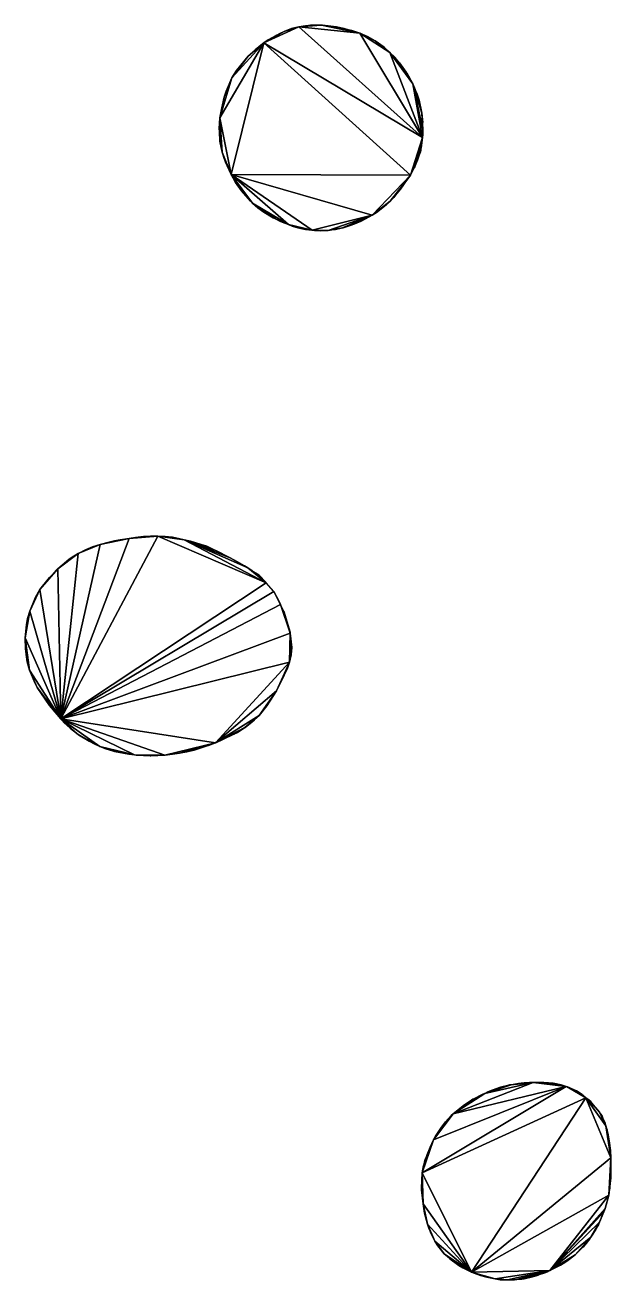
# Model space of a CAD drawing. Extents: x -80 to 87, y -73 to 75.
# Drawn here: x -79.8 to -16.6, y -73.4 to 62.1 of the extents above; entities that cross this region are included whole.
import ezdxf

# ---------------------------------------------------------------- set-up
doc = ezdxf.new("R2010")
doc.units = 0

msp = doc.modelspace()

# ---------------------------------------------------------------- linework, layer by layer
for points in [[(-50.23, 61.93, 132), (-51.83, 61.43, 132), (-54, 60.21, 132)], [(-36.88, 49.99, 132), (-50.23, 61.93, 132), (-54, 60.21, 132)], [(-51.83, 61.43, 132), (-52.61, 61.05, 132), (-54, 60.21, 132)], [(-52.61, 61.05, 132), (-53.54, 60.52, 132), (-54, 60.21, 132)], [(-51.83, 61.43, 132), (-52.35, 61.19, 132), (-52.61, 61.05, 132)], [(-50.23, 61.93, 132), (-51.03, 61.75, 132), (-51.83, 61.43, 132)], [(-51.03, 61.75, 132), (-51.47, 61.58, 132), (-51.83, 61.43, 132)], [(-50.23, 61.93, 132), (-50.85, 61.81, 132), (-51.03, 61.75, 132)], [(-47.8, 62.12, 132), (-49.43, 62.06, 132), (-50.23, 61.93, 132)], [(-43.66, 61.25, 132), (-47.8, 62.12, 132), (-50.23, 61.93, 132)], [(-49.43, 62.06, 132), (-49.52, 62.06, 132), (-50.23, 61.93, 132)], [(-36.88, 49.99, 132), (-43.66, 61.25, 132), (-50.23, 61.93, 132)], [(-47.8, 62.12, 132), (-48.97, 62.11, 132), (-49.43, 62.06, 132)], [(-47.8, 62.12, 132), (-48.62, 62.13, 132), (-48.97, 62.11, 132)], [(-46.77, 62.02, 132), (-47.69, 62.11, 132), (-47.8, 62.12, 132)], [(-45.53, 61.8, 132), (-46.77, 62.02, 132), (-47.8, 62.12, 132)], [(-43.66, 61.25, 132), (-45.53, 61.8, 132), (-47.8, 62.12, 132)], [(-45.53, 61.8, 132), (-46.16, 61.94, 132), (-46.77, 62.02, 132)], [(-44.89, 61.62, 132), (-45.33, 61.76, 132), (-45.53, 61.8, 132)], [(-43.66, 61.25, 132), (-44.89, 61.62, 132), (-45.53, 61.8, 132)], [(-43.66, 61.25, 132), (-44.5, 61.53, 132), (-44.89, 61.62, 132)], [(-42.83, 60.9, 132), (-43.42, 61.16, 132), (-43.66, 61.25, 132)], [(-42.01, 60.43, 132), (-42.83, 60.9, 132), (-43.66, 61.25, 132)], [(-40.41, 59.18, 132), (-42.01, 60.43, 132), (-43.66, 61.25, 132)], [(-36.88, 49.99, 132), (-40.41, 59.18, 132), (-43.66, 61.25, 132)], [(-54, 60.21, 132), (-57.47, 56.42, 132), (-58.75, 52.12, 132)], [(-54, 60.21, 132), (-58.75, 52.12, 132), (-57.54, 45.98, 132)], [(-38.19, 45.94, 132), (-54, 60.21, 132), (-57.54, 45.98, 132)], [(-54, 60.21, 132), (-55.71, 58.76, 132), (-57.47, 56.42, 132)], [(-54, 60.21, 132), (-54.95, 59.46, 132), (-55.71, 58.76, 132)], [(-54, 60.21, 132), (-54.17, 60.09, 132), (-54.95, 59.46, 132)], [(-38.19, 45.94, 132), (-36.88, 49.99, 132), (-54, 60.21, 132)], [(-42.01, 60.43, 132), (-42.82, 60.89, 132), (-42.83, 60.9, 132)], [(-41.02, 59.74, 132), (-41.63, 60.18, 132), (-42.01, 60.43, 132)], [(-40.41, 59.18, 132), (-41.02, 59.74, 132), (-42.01, 60.43, 132)], [(-40.41, 59.18, 132), (-40.99, 59.71, 132), (-41.02, 59.74, 132)], [(-55.71, 58.76, 132), (-56.96, 57.23, 132), (-57.47, 56.42, 132)], [(-55.71, 58.76, 132), (-56.38, 57.98, 132), (-56.96, 57.23, 132)], [(-54.95, 59.46, 132), (-54.99, 59.43, 132), (-55.71, 58.76, 132)], [(-39.38, 58.06, 132), (-39.85, 58.62, 132), (-40.41, 59.18, 132)], [(-37.94, 55.8, 132), (-39.38, 58.06, 132), (-40.41, 59.18, 132)], [(-36.88, 49.99, 132), (-37.94, 55.8, 132), (-40.41, 59.18, 132)], [(-56.96, 57.23, 132), (-57.29, 56.73, 132), (-57.47, 56.42, 132)], [(-38.65, 57.06, 132), (-38.7, 57.14, 132), (-39.38, 58.06, 132)], [(-37.94, 55.8, 132), (-38.65, 57.06, 132), (-39.38, 58.06, 132)], [(-37.94, 55.8, 132), (-38.59, 56.96, 132), (-38.65, 57.06, 132)], [(-37.94, 55.8, 132), (-38.26, 56.42, 132), (-38.59, 56.96, 132)], [(-57.47, 56.42, 132), (-58.3, 54.36, 132), (-58.75, 52.12, 132)], [(-57.47, 56.42, 132), (-58.1, 54.98, 132), (-58.3, 54.36, 132)], [(-57.47, 56.42, 132), (-57.77, 55.77, 132), (-58.1, 54.98, 132)], [(-37.68, 55.19, 132), (-37.86, 55.62, 132), (-37.94, 55.8, 132)], [(-37.24, 54.01, 132), (-37.68, 55.19, 132), (-37.94, 55.8, 132)], [(-36.97, 52.62, 132), (-37.24, 54.01, 132), (-37.94, 55.8, 132)], [(-36.84, 50.84, 132), (-36.97, 52.62, 132), (-37.94, 55.8, 132)], [(-36.88, 49.99, 132), (-36.84, 50.84, 132), (-37.94, 55.8, 132)], [(-58.3, 54.36, 132), (-58.56, 53.21, 132), (-58.75, 52.12, 132)], [(-58.3, 54.36, 132), (-58.47, 53.64, 132), (-58.56, 53.21, 132)], [(-58.1, 54.98, 132), (-58.15, 54.81, 132), (-58.3, 54.36, 132)], [(-37.24, 54.01, 132), (-37.49, 54.78, 132), (-37.68, 55.19, 132)], [(-37.24, 54.01, 132), (-37.24, 54.01, 132), (-37.49, 54.78, 132)], [(-58.56, 53.21, 132), (-58.71, 52.4, 132), (-58.75, 52.12, 132)], [(-36.98, 52.76, 132), (-37.06, 53.21, 132), (-37.24, 54.01, 132)], [(-36.97, 52.62, 132), (-36.98, 52.76, 132), (-37.24, 54.01, 132)], [(-58.75, 52.12, 132), (-58.81, 51.6, 132), (-58.84, 50.91, 132)], [(-58.75, 52.12, 132), (-58.84, 50.91, 132), (-58.82, 50.63, 132)], [(-58.75, 52.12, 132), (-58.82, 50.63, 132), (-58.52, 48.4, 132)], [(-58.75, 52.12, 132), (-58.52, 48.4, 132), (-57.54, 45.98, 132)], [(-36.87, 51.6, 132), (-36.91, 52.24, 132), (-36.97, 52.62, 132)], [(-36.84, 50.84, 132), (-36.87, 51.6, 132), (-36.97, 52.62, 132)], [(-58.84, 50.91, 132), (-58.84, 50.79, 132), (-58.82, 50.63, 132)], [(-58.82, 50.63, 132), (-58.79, 49.99, 132), (-58.75, 49.59, 132)], [(-58.82, 50.63, 132), (-58.75, 49.59, 132), (-58.52, 48.4, 132)], [(-36.88, 49.99, 132), (-36.87, 50.17, 132), (-36.84, 50.84, 132)], [(-36.87, 50.17, 132), (-36.84, 50.79, 132), (-36.84, 50.84, 132)], [(-58.75, 49.59, 132), (-58.69, 49.18, 132), (-58.52, 48.4, 132)], [(-38.19, 45.94, 132), (-37.77, 46.7, 132), (-36.88, 49.99, 132)], [(-37.77, 46.7, 132), (-37.71, 46.84, 132), (-36.88, 49.99, 132)], [(-37.71, 46.84, 132), (-37.13, 48.38, 132), (-36.88, 49.99, 132)], [(-37.13, 48.38, 132), (-37.11, 48.42, 132), (-36.88, 49.99, 132)], [(-37.11, 48.42, 132), (-37.02, 48.87, 132), (-36.88, 49.99, 132)], [(-37.02, 48.87, 132), (-36.91, 49.51, 132), (-36.88, 49.99, 132)], [(-58.52, 48.4, 132), (-58.52, 48.38, 132), (-58.26, 47.6, 132)], [(-58.52, 48.4, 132), (-58.26, 47.6, 132), (-58.14, 47.32, 132)], [(-58.52, 48.4, 132), (-58.14, 47.32, 132), (-57.54, 45.98, 132)], [(-37.71, 46.84, 132), (-37.38, 47.57, 132), (-37.13, 48.38, 132)], [(-58.14, 47.32, 132), (-57.93, 46.77, 132), (-57.54, 45.98, 132)], [(-38.19, 45.94, 132), (-38.18, 45.96, 132), (-37.77, 46.7, 132)], [(-38.19, 45.94, 132), (-38.19, 45.94, 132), (-37.77, 46.7, 132)], [(-37.77, 46.7, 132), (-37.74, 46.77, 132), (-37.71, 46.84, 132)], [(-57.54, 45.98, 132), (-57.45, 45.81, 132), (-57.07, 45.15, 132)], [(-57.54, 45.98, 132), (-57.07, 45.15, 132), (-56.42, 44.25, 132)], [(-57.54, 45.98, 132), (-56.42, 44.25, 132), (-55.23, 42.9, 132)], [(-57.54, 45.98, 132), (-55.23, 42.9, 132), (-51.36, 40.58, 132)], [(-42.31, 41.62, 132), (-38.19, 45.94, 132), (-57.54, 45.98, 132)], [(-57.54, 45.98, 132), (-51.36, 40.58, 132), (-48.79, 39.98, 132)], [(-57.54, 45.98, 132), (-48.79, 39.98, 132), (-42.31, 41.62, 132)], [(-57.07, 45.15, 132), (-56.86, 44.82, 132), (-56.42, 44.25, 132)], [(-42.31, 41.62, 132), (-40.39, 43.11, 132), (-38.19, 45.94, 132)], [(-40.39, 43.11, 132), (-40, 43.51, 132), (-38.19, 45.94, 132)], [(-40, 43.51, 132), (-39.99, 43.51, 132), (-38.19, 45.94, 132)], [(-39.99, 43.51, 132), (-39.24, 44.4, 132), (-38.19, 45.94, 132)], [(-56.42, 44.25, 132), (-55.7, 43.36, 132), (-55.45, 43.12, 132)], [(-56.42, 44.25, 132), (-55.45, 43.12, 132), (-55.23, 42.9, 132)], [(-40.39, 43.11, 132), (-40, 43.51, 132), (-40, 43.51, 132)], [(-55.45, 43.12, 132), (-55.3, 42.97, 132), (-55.23, 42.9, 132)], [(-55.23, 42.9, 132), (-54.65, 42.4, 132), (-54.01, 41.94, 132)], [(-55.23, 42.9, 132), (-54.01, 41.94, 132), (-52.77, 41.2, 132)], [(-55.23, 42.9, 132), (-52.77, 41.2, 132), (-51.36, 40.58, 132)], [(-42.31, 41.62, 132), (-41.53, 42.15, 132), (-40.39, 43.11, 132)], [(-42.31, 41.62, 132), (-41.87, 41.91, 132), (-41.53, 42.15, 132)], [(-41.53, 42.15, 132), (-40.79, 42.75, 132), (-40.39, 43.11, 132)], [(-54.01, 41.94, 132), (-53, 41.33, 132), (-52.77, 41.2, 132)], [(-52.77, 41.2, 132), (-52.28, 40.95, 132), (-52.03, 40.84, 132)], [(-52.77, 41.2, 132), (-52.03, 40.84, 132), (-51.36, 40.58, 132)], [(-48.79, 39.98, 132), (-47.08, 39.96, 132), (-42.31, 41.62, 132)], [(-47.08, 39.96, 132), (-45.53, 40.24, 132), (-42.31, 41.62, 132)], [(-45.53, 40.24, 132), (-44.68, 40.5, 132), (-42.31, 41.62, 132)], [(-44.68, 40.5, 132), (-43.51, 40.97, 132), (-42.31, 41.62, 132)], [(-44.68, 40.5, 132), (-44.19, 40.67, 132), (-43.51, 40.97, 132)], [(-43.51, 40.97, 132), (-42.64, 41.42, 132), (-42.31, 41.62, 132)], [(-51.36, 40.58, 132), (-51.19, 40.51, 132), (-50.95, 40.43, 132)], [(-51.36, 40.58, 132), (-50.95, 40.43, 132), (-50.36, 40.24, 132)], [(-51.36, 40.58, 132), (-50.36, 40.24, 132), (-48.79, 39.98, 132)], [(-50.36, 40.24, 132), (-49.53, 40.07, 132), (-48.79, 39.98, 132)], [(-48.79, 39.98, 132), (-48.71, 39.97, 132), (-48.55, 39.96, 132)], [(-48.79, 39.98, 132), (-48.55, 39.96, 132), (-47.08, 39.96, 132)], [(-48.55, 39.96, 132), (-47.9, 39.93, 132), (-47.08, 39.96, 132)], [(-47.08, 39.96, 132), (-46.45, 40.05, 132), (-45.53, 40.24, 132)], [(-46.45, 40.05, 132), (-46.28, 40.06, 132), (-45.53, 40.24, 132)], [(-45.53, 40.24, 132), (-45.47, 40.24, 132), (-44.68, 40.5, 132)], [(-45.47, 40.24, 132), (-45.44, 40.25, 132), (-44.68, 40.5, 132)], [(-65.46, 6.96, 132), (-68.54, 6.71, 132), (-75.93, -12.78, 132)], [(-65.46, 6.96, 132), (-75.93, -12.78, 132), (-53.76, 1.91, 132)], [(-65.46, 6.96, 132), (-66.25, 6.95, 132), (-68.54, 6.71, 132)], [(-66.25, 6.95, 132), (-67.02, 6.9, 132), (-68.54, 6.71, 132)], [(-67.02, 6.9, 132), (-67.87, 6.8, 132), (-68.54, 6.71, 132)], [(-65.46, 6.96, 132), (-66.23, 6.95, 132), (-66.25, 6.95, 132)], [(-64.69, 6.92, 132), (-65.45, 6.96, 132), (-65.46, 6.96, 132)], [(-63.91, 6.85, 132), (-64.69, 6.92, 132), (-65.46, 6.96, 132)], [(-62.63, 6.55, 132), (-63.91, 6.85, 132), (-65.46, 6.96, 132)], [(-62.63, 6.55, 132), (-65.46, 6.96, 132), (-53.76, 1.91, 132)], [(-63.91, 6.85, 132), (-64.67, 6.92, 132), (-64.69, 6.92, 132)], [(-63.08, 6.67, 132), (-63.89, 6.85, 132), (-63.91, 6.85, 132)], [(-62.63, 6.55, 132), (-63.08, 6.67, 132), (-63.91, 6.85, 132)], [(-68.54, 6.71, 132), (-71.7, 6.04, 132), (-75.93, -12.78, 132)], [(-71.7, 6.04, 132), (-74.06, 5.08, 132), (-75.93, -12.78, 132)], [(-71.7, 6.04, 132), (-72.51, 5.78, 132), (-74.06, 5.08, 132)], [(-72.51, 5.78, 132), (-74.04, 5.08, 132), (-74.06, 5.08, 132)], [(-72.51, 5.78, 132), (-73.26, 5.47, 132), (-74.04, 5.08, 132)], [(-71.7, 6.04, 132), (-72.37, 5.83, 132), (-72.51, 5.78, 132)], [(-72.37, 5.83, 132), (-72.45, 5.81, 132), (-72.51, 5.78, 132)], [(-68.54, 6.71, 132), (-70.12, 6.43, 132), (-71.7, 6.04, 132)], [(-70.12, 6.43, 132), (-70.86, 6.26, 132), (-71.7, 6.04, 132)], [(-70.86, 6.26, 132), (-71.69, 6.04, 132), (-71.7, 6.04, 132)], [(-68.54, 6.71, 132), (-69.54, 6.54, 132), (-70.12, 6.43, 132)], [(-60.77, 6.06, 132), (-61.93, 6.39, 132), (-62.63, 6.55, 132)], [(-60.18, 5.85, 132), (-60.77, 6.06, 132), (-62.63, 6.55, 132)], [(-59.23, 5.4, 132), (-60.18, 5.85, 132), (-62.63, 6.55, 132)], [(-57.66, 4.61, 132), (-59.23, 5.4, 132), (-62.63, 6.55, 132)], [(-62.63, 6.55, 132), (-53.76, 1.91, 132), (-55.74, 3.51, 132)], [(-55.74, 3.51, 132), (-57.66, 4.61, 132), (-62.63, 6.55, 132)], [(-74.06, 5.08, 132), (-75.08, 4.41, 132), (-76.26, 3.42, 132)], [(-74.06, 5.08, 132), (-76.26, 3.42, 132), (-75.93, -12.78, 132)], [(-75.08, 4.41, 132), (-75.58, 4.01, 132), (-76.26, 3.42, 132)], [(-74.06, 5.08, 132), (-74.82, 4.61, 132), (-75.08, 4.41, 132)], [(-74.04, 5.08, 132), (-74.05, 5.08, 132), (-74.06, 5.08, 132)], [(-57.66, 4.61, 132), (-59.2, 5.39, 132), (-59.23, 5.4, 132)], [(-56.1, 3.74, 132), (-56.87, 4.19, 132), (-57.66, 4.61, 132)], [(-55.74, 3.51, 132), (-56.1, 3.74, 132), (-57.66, 4.61, 132)], [(-76.26, 3.42, 132), (-76.41, 3.27, 132), (-78.19, 1.17, 132)], [(-76.26, 3.42, 132), (-78.19, 1.17, 132), (-75.93, -12.78, 132)], [(-76.41, 3.27, 132), (-77.15, 2.49, 132), (-78.19, 1.17, 132)], [(-76.26, 3.42, 132), (-76.33, 3.35, 132), (-76.41, 3.27, 132)], [(-55.74, 3.51, 132), (-56.09, 3.73, 132), (-56.1, 3.74, 132)], [(-55.31, 3.23, 132), (-55.73, 3.51, 132), (-55.74, 3.51, 132)], [(-53.76, 1.91, 132), (-55.31, 3.23, 132), (-55.74, 3.51, 132)], [(-53.76, 1.91, 132), (-55.3, 3.22, 132), (-55.31, 3.23, 132)], [(-53.76, 1.91, 132), (-54.53, 2.72, 132), (-55.3, 3.22, 132)], [(-53.76, 1.91, 132), (-53.77, 1.93, 132), (-54.53, 2.72, 132)], [(-77.15, 2.49, 132), (-77.93, 1.55, 132), (-78.19, 1.17, 132)], [(-75.93, -12.78, 132), (-52.95, 0.97, 132), (-53.76, 1.91, 132)], [(-52.95, 0.97, 132), (-52.97, 1, 132), (-53.76, 1.91, 132)], [(-78.19, 1.17, 132), (-78.66, 0.36, 132), (-79.28, -1.17, 132)], [(-78.19, 1.17, 132), (-79.28, -1.17, 132), (-75.93, -12.78, 132)], [(-78.66, 0.36, 132), (-78.68, 0.32, 132), (-79.28, -1.17, 132)], [(-78.19, 1.17, 132), (-78.19, 1.16, 132), (-78.66, 0.36, 132)], [(-75.93, -12.78, 132), (-52.21, -0.44, 132), (-52.95, 0.97, 132)], [(-52.95, 0.97, 132), (-52.95, 0.98, 132), (-52.97, 1, 132)], [(-52.21, -0.44, 132), (-52.62, 0.39, 132), (-52.95, 0.97, 132)], [(-52.21, -0.44, 132), (-52.22, -0.42, 132), (-52.62, 0.39, 132)], [(-79.28, -1.17, 132), (-79.52, -1.93, 132), (-79.78, -4.03, 132)], [(-79.28, -1.17, 132), (-79.78, -4.03, 132), (-75.93, -12.78, 132)], [(-79.28, -1.17, 132), (-79.52, -1.93, 132), (-79.52, -1.93, 132)], [(-75.93, -12.78, 132), (-51.17, -3.52, 132), (-52.21, -0.44, 132)], [(-51.17, -3.52, 132), (-51.87, -1.17, 132), (-52.21, -0.44, 132)], [(-51.19, -3.43, 132), (-51.6, -1.95, 132), (-51.87, -1.17, 132)], [(-51.17, -3.52, 132), (-51.19, -3.43, 132), (-51.87, -1.17, 132)], [(-79.52, -1.93, 132), (-79.65, -2.64, 132), (-79.78, -4.03, 132)], [(-79.65, -2.64, 132), (-79.72, -3.4, 132), (-79.78, -4.03, 132)], [(-79.65, -2.64, 132), (-79.67, -2.73, 132), (-79.72, -3.4, 132)], [(-79.52, -1.93, 132), (-79.52, -1.94, 132), (-79.65, -2.64, 132)], [(-79.78, -4.03, 132), (-79.79, -4.3, 132), (-79.76, -4.94, 132)], [(-79.72, -3.4, 132), (-79.74, -3.52, 132), (-79.78, -4.03, 132)], [(-79.78, -4.03, 132), (-79.76, -4.94, 132), (-79.74, -5.21, 132)], [(-79.78, -4.03, 132), (-79.74, -5.21, 132), (-79.3, -7.54, 132)], [(-79.78, -4.03, 132), (-79.3, -7.54, 132), (-75.93, -12.78, 132)], [(-75.93, -12.78, 132), (-51.24, -6.65, 132), (-51.17, -3.52, 132)], [(-51.24, -6.65, 132), (-51.05, -5.83, 132), (-51.17, -3.52, 132)], [(-51.17, -3.52, 132), (-51.17, -3.49, 132), (-51.19, -3.43, 132)], [(-51.17, -3.52, 132), (-51.17, -3.5, 132), (-51.17, -3.49, 132)], [(-51, -5.06, 132), (-51.06, -4.3, 132), (-51.17, -3.52, 132)], [(-51.05, -5.83, 132), (-51, -5.06, 132), (-51.17, -3.52, 132)], [(-79.76, -4.94, 132), (-79.76, -5.08, 132), (-79.74, -5.21, 132)], [(-79.74, -5.21, 132), (-79.7, -5.86, 132), (-79.57, -6.64, 132)], [(-79.74, -5.21, 132), (-79.57, -6.64, 132), (-79.3, -7.54, 132)], [(-51.05, -5.83, 132), (-51, -5.08, 132), (-51, -5.06, 132)], [(-79.57, -6.64, 132), (-79.51, -6.85, 132), (-79.3, -7.54, 132)], [(-75.93, -12.78, 132), (-59.22, -15.37, 132), (-51.24, -6.65, 132)], [(-59.22, -15.37, 132), (-52.66, -9.76, 132), (-51.24, -6.65, 132)], [(-52.66, -9.76, 132), (-51.47, -7.29, 132), (-51.24, -6.65, 132)], [(-51.47, -7.29, 132), (-51.27, -6.75, 132), (-51.24, -6.65, 132)], [(-51.24, -6.65, 132), (-51.06, -5.87, 132), (-51.05, -5.83, 132)], [(-51.24, -6.65, 132), (-51.23, -6.64, 132), (-51.06, -5.87, 132)], [(-51.06, -5.87, 132), (-51.06, -5.86, 132), (-51.05, -5.83, 132)], [(-79.3, -7.54, 132), (-79.03, -8.2, 132), (-78.71, -8.95, 132)], [(-79.3, -7.54, 132), (-78.71, -8.95, 132), (-78.48, -9.38, 132)], [(-79.3, -7.54, 132), (-78.48, -9.38, 132), (-75.93, -12.78, 132)], [(-52.66, -9.76, 132), (-51.49, -7.35, 132), (-51.47, -7.29, 132)], [(-52.66, -9.76, 132), (-51.87, -8.2, 132), (-51.49, -7.35, 132)], [(-78.71, -8.95, 132), (-78.69, -8.98, 132), (-78.48, -9.38, 132)], [(-78.48, -9.38, 132), (-77.8, -10.45, 132), (-77.14, -11.34, 132)], [(-78.48, -9.38, 132), (-77.14, -11.34, 132), (-75.93, -12.78, 132)], [(-59.22, -15.37, 132), (-54.53, -12.4, 132), (-52.66, -9.76, 132)], [(-54.53, -12.4, 132), (-53.37, -10.88, 132), (-52.66, -9.76, 132)], [(-53.37, -10.88, 132), (-53.14, -10.56, 132), (-52.66, -9.76, 132)], [(-77.14, -11.34, 132), (-75.95, -12.77, 132), (-75.93, -12.78, 132)], [(-54.53, -12.4, 132), (-53.71, -11.38, 132), (-53.37, -10.88, 132)], [(-54.53, -12.4, 132), (-54.25, -12.09, 132), (-53.71, -11.38, 132)], [(-54.53, -12.4, 132), (-54.52, -12.39, 132), (-54.25, -12.09, 132)], [(-53.71, -11.38, 132), (-53.69, -11.34, 132), (-53.37, -10.88, 132)], [(-75.93, -12.78, 132), (-75.59, -13.19, 132), (-74.94, -13.77, 132)], [(-75.93, -12.78, 132), (-74.94, -13.77, 132), (-74.06, -14.47, 132)], [(-75.93, -12.78, 132), (-74.06, -14.47, 132), (-71.71, -15.76, 132)], [(-75.93, -12.78, 132), (-71.71, -15.76, 132), (-67.99, -16.66, 132)], [(-75.93, -12.78, 132), (-67.99, -16.66, 132), (-64.69, -16.69, 132)], [(-75.93, -12.78, 132), (-64.69, -16.69, 132), (-59.22, -15.37, 132)], [(-59.22, -15.37, 132), (-56.05, -13.71, 132), (-54.53, -12.4, 132)], [(-56.05, -13.71, 132), (-56.02, -13.7, 132), (-54.53, -12.4, 132)], [(-56.02, -13.7, 132), (-55.3, -13.12, 132), (-54.53, -12.4, 132)], [(-56.02, -13.7, 132), (-55.31, -13.13, 132), (-55.3, -13.12, 132)], [(-55.3, -13.12, 132), (-55.03, -12.88, 132), (-54.53, -12.4, 132)], [(-74.94, -13.77, 132), (-74.88, -13.82, 132), (-74.06, -14.47, 132)], [(-74.06, -14.47, 132), (-74.04, -14.49, 132), (-72.87, -15.2, 132)], [(-74.06, -14.47, 132), (-72.87, -15.2, 132), (-71.71, -15.76, 132)], [(-59.22, -15.37, 132), (-57.27, -14.45, 132), (-56.05, -13.71, 132)], [(-59.22, -15.37, 132), (-58.43, -15, 132), (-57.27, -14.45, 132)], [(-58.43, -15, 132), (-58.42, -14.99, 132), (-57.27, -14.45, 132)], [(-57.27, -14.45, 132), (-56.87, -14.25, 132), (-56.05, -13.71, 132)], [(-56.05, -13.71, 132), (-56.03, -13.71, 132), (-56.02, -13.7, 132)], [(-72.87, -15.2, 132), (-72.33, -15.47, 132), (-71.71, -15.76, 132)], [(-71.71, -15.76, 132), (-71.44, -15.89, 132), (-71.09, -16.02, 132)], [(-71.71, -15.76, 132), (-71.09, -16.02, 132), (-70.93, -16.07, 132)], [(-71.71, -15.76, 132), (-70.93, -16.07, 132), (-67.99, -16.66, 132)], [(-71.09, -16.02, 132), (-70.98, -16.06, 132), (-70.93, -16.07, 132)], [(-70.93, -16.07, 132), (-70.14, -16.3, 132), (-70.12, -16.3, 132)], [(-70.93, -16.07, 132), (-70.12, -16.3, 132), (-67.99, -16.66, 132)], [(-64.69, -16.69, 132), (-63.13, -16.47, 132), (-59.22, -15.37, 132)], [(-63.13, -16.47, 132), (-61.57, -16.16, 132), (-59.22, -15.37, 132)], [(-63.13, -16.47, 132), (-62.35, -16.33, 132), (-61.57, -16.16, 132)], [(-62.35, -16.33, 132), (-62.33, -16.33, 132), (-61.57, -16.16, 132)], [(-61.57, -16.16, 132), (-61.54, -16.16, 132), (-59.22, -15.37, 132)], [(-61.57, -16.16, 132), (-61.55, -16.16, 132), (-61.54, -16.16, 132)], [(-61.54, -16.16, 132), (-60.01, -15.65, 132), (-59.22, -15.37, 132)], [(-61.54, -16.16, 132), (-60.91, -15.96, 132), (-60.01, -15.65, 132)], [(-60.01, -15.65, 132), (-59.99, -15.64, 132), (-59.22, -15.37, 132)], [(-59.22, -15.37, 132), (-59.2, -15.36, 132), (-58.43, -15, 132)], [(-59.22, -15.37, 132), (-59.21, -15.36, 132), (-59.2, -15.36, 132)], [(-70.12, -16.3, 132), (-68.58, -16.59, 132), (-67.99, -16.66, 132)], [(-67.99, -16.66, 132), (-67.8, -16.69, 132), (-67.02, -16.75, 132)], [(-67.99, -16.66, 132), (-67.02, -16.75, 132), (-66.27, -16.76, 132)], [(-67.99, -16.66, 132), (-66.27, -16.76, 132), (-65.53, -16.74, 132)], [(-67.99, -16.66, 132), (-65.53, -16.74, 132), (-64.69, -16.69, 132)], [(-66.27, -16.76, 132), (-66.23, -16.77, 132), (-65.53, -16.74, 132)], [(-65.53, -16.74, 132), (-65.45, -16.74, 132), (-64.69, -16.69, 132)], [(-64.69, -16.69, 132), (-63.91, -16.6, 132), (-63.13, -16.47, 132)], [(-64.69, -16.69, 132), (-64.67, -16.69, 132), (-63.91, -16.6, 132)], [(-63.91, -16.6, 132), (-63.89, -16.6, 132), (-63.13, -16.47, 132)], [(-63.13, -16.47, 132), (-63.11, -16.47, 132), (-62.35, -16.33, 132)], [(-36.91, -61.79, 132), (-19.27, -53.69, 132), (-21.37, -52.49, 132)], [(-35.7, -58.25, 132), (-36.91, -61.79, 132), (-21.37, -52.49, 132)], [(-33.56, -55.41, 132), (-35.7, -58.25, 132), (-21.37, -52.49, 132)], [(-33.56, -55.41, 132), (-21.37, -52.49, 132), (-24.95, -52.06, 132)], [(-30.17, -53.23, 132), (-33.56, -55.41, 132), (-24.95, -52.06, 132)], [(-30.17, -53.23, 132), (-24.95, -52.06, 132), (-27.3, -52.28, 132)], [(-27.3, -52.28, 132), (-28.48, -52.56, 132), (-30.17, -53.23, 132)], [(-28.48, -52.56, 132), (-29.36, -52.87, 132), (-30.17, -53.23, 132)], [(-28.48, -52.56, 132), (-29.06, -52.75, 132), (-29.36, -52.87, 132)], [(-27.3, -52.28, 132), (-27.7, -52.36, 132), (-28.48, -52.56, 132)], [(-27.7, -52.36, 132), (-28.28, -52.5, 132), (-28.48, -52.56, 132)], [(-27.3, -52.28, 132), (-27.5, -52.31, 132), (-27.7, -52.36, 132)], [(-27.3, -52.28, 132), (-27.4, -52.3, 132), (-27.5, -52.31, 132)], [(-24.95, -52.06, 132), (-26.23, -52.13, 132), (-27.3, -52.28, 132)], [(-26.23, -52.13, 132), (-26.72, -52.17, 132), (-27.3, -52.28, 132)], [(-26.23, -52.13, 132), (-26.52, -52.15, 132), (-26.72, -52.17, 132)], [(-25.35, -52.06, 132), (-25.93, -52.09, 132), (-26.23, -52.13, 132)], [(-24.95, -52.06, 132), (-25.35, -52.06, 132), (-26.23, -52.13, 132)], [(-24.95, -52.06, 132), (-25.25, -52.05, 132), (-25.35, -52.06, 132)], [(-24.95, -52.06, 132), (-25.05, -52.05, 132), (-25.25, -52.05, 132)], [(-23.79, -52.06, 132), (-24.66, -52.05, 132), (-24.95, -52.06, 132)], [(-21.37, -52.49, 132), (-23.79, -52.06, 132), (-24.95, -52.06, 132)], [(-23.79, -52.06, 132), (-24.37, -52.03, 132), (-24.66, -52.05, 132)], [(-22.8, -52.13, 132), (-23.59, -52.07, 132), (-23.79, -52.06, 132)], [(-21.37, -52.49, 132), (-22.8, -52.13, 132), (-23.79, -52.06, 132)], [(-21.37, -52.49, 132), (-22.61, -52.16, 132), (-22.8, -52.13, 132)], [(-21.37, -52.49, 132), (-21.93, -52.31, 132), (-22.61, -52.16, 132)], [(-19.27, -53.69, 132), (-21.27, -52.52, 132), (-21.37, -52.49, 132)], [(-20.46, -52.87, 132), (-21.07, -52.58, 132), (-21.27, -52.52, 132)], [(-19.27, -53.69, 132), (-20.46, -52.87, 132), (-21.27, -52.52, 132)], [(-36.91, -61.79, 132), (-31.59, -72.51, 132), (-19.27, -53.69, 132)], [(-30.17, -53.23, 132), (-31.41, -53.84, 132), (-33.56, -55.41, 132)], [(-31.41, -53.84, 132), (-31.61, -53.95, 132), (-33.56, -55.41, 132)], [(-31.61, -53.95, 132), (-32.49, -54.57, 132), (-33.56, -55.41, 132)], [(-31.61, -53.95, 132), (-32.19, -54.33, 132), (-32.49, -54.57, 132)], [(-31.41, -53.84, 132), (-31.45, -53.86, 132), (-31.61, -53.95, 132)], [(-31.59, -72.51, 132), (-16.56, -60.19, 132), (-19.27, -53.69, 132)], [(-30.17, -53.23, 132), (-30.37, -53.31, 132), (-31.41, -53.84, 132)], [(-30.37, -53.31, 132), (-31.21, -53.73, 132), (-31.41, -53.84, 132)], [(-29.36, -52.87, 132), (-29.65, -52.97, 132), (-30.17, -53.23, 132)], [(-29.65, -52.97, 132), (-29.85, -53.05, 132), (-30.17, -53.23, 132)], [(-19.27, -53.69, 132), (-20.26, -52.95, 132), (-20.46, -52.87, 132)], [(-19.27, -53.69, 132), (-19.77, -53.26, 132), (-20.26, -52.95, 132)], [(-19.27, -53.69, 132), (-19.67, -53.33, 132), (-19.77, -53.26, 132)], [(-17.79, -55.23, 132), (-18.91, -53.95, 132), (-19.27, -53.69, 132)], [(-17.08, -56.71, 132), (-17.79, -55.23, 132), (-19.27, -53.69, 132)], [(-16.56, -60.19, 132), (-17.08, -56.71, 132), (-19.27, -53.69, 132)], [(-17.79, -55.23, 132), (-18.71, -54.11, 132), (-18.91, -53.95, 132)], [(-33.56, -55.41, 132), (-34.92, -56.97, 132), (-35.7, -58.25, 132)], [(-33.56, -55.41, 132), (-34.4, -56.29, 132), (-34.92, -56.97, 132)], [(-33.56, -55.41, 132), (-33.78, -55.59, 132), (-34.4, -56.29, 132)], [(-32.49, -54.57, 132), (-32.72, -54.74, 132), (-33.56, -55.41, 132)], [(-32.72, -54.74, 132), (-32.91, -54.88, 132), (-33.56, -55.41, 132)], [(-17.34, -56.03, 132), (-17.51, -55.61, 132), (-17.79, -55.23, 132)], [(-17.08, -56.71, 132), (-17.34, -56.03, 132), (-17.79, -55.23, 132)], [(-34.4, -56.29, 132), (-34.51, -56.41, 132), (-34.92, -56.97, 132)], [(-17.08, -56.71, 132), (-17.13, -56.45, 132), (-17.34, -56.03, 132)], [(-16.88, -57.51, 132), (-16.93, -57.18, 132), (-17.08, -56.71, 132)], [(-16.74, -58.35, 132), (-16.88, -57.51, 132), (-17.08, -56.71, 132)], [(-16.56, -60.19, 132), (-16.74, -58.35, 132), (-17.08, -56.71, 132)], [(-35.7, -58.25, 132), (-36.07, -59.01, 132), (-36.91, -61.79, 132)], [(-35.7, -58.25, 132), (-35.97, -58.74, 132), (-36.07, -59.01, 132)], [(-34.92, -56.97, 132), (-35.49, -57.85, 132), (-35.7, -58.25, 132)], [(-35.49, -57.85, 132), (-35.56, -57.96, 132), (-35.7, -58.25, 132)], [(-34.92, -56.97, 132), (-35.07, -57.17, 132), (-35.49, -57.85, 132)], [(-16.74, -58.35, 132), (-16.77, -57.96, 132), (-16.88, -57.51, 132)], [(-36.07, -59.01, 132), (-36.4, -59.82, 132), (-36.91, -61.79, 132)], [(-36.07, -59.01, 132), (-36.29, -59.52, 132), (-36.4, -59.82, 132)], [(-16.59, -59.37, 132), (-16.67, -58.74, 132), (-16.74, -58.35, 132)], [(-16.56, -60.19, 132), (-16.59, -59.37, 132), (-16.74, -58.35, 132)], [(-16.56, -60.19, 132), (-16.57, -59.52, 132), (-16.59, -59.37, 132)], [(-36.4, -59.82, 132), (-36.59, -60.31, 132), (-36.91, -61.79, 132)], [(-36.59, -60.31, 132), (-36.77, -60.99, 132), (-36.91, -61.79, 132)], [(-31.59, -72.51, 132), (-16.78, -64.22, 132), (-16.56, -60.19, 132)], [(-16.78, -64.22, 132), (-16.57, -62.33, 132), (-16.56, -60.19, 132)], [(-16.57, -62.33, 132), (-16.55, -61.69, 132), (-16.56, -60.19, 132)], [(-16.55, -61.69, 132), (-16.56, -60.31, 132), (-16.56, -60.19, 132)], [(-36.91, -61.79, 132), (-36.93, -61.87, 132), (-37, -63.44, 132)], [(-36.91, -61.79, 132), (-37, -63.44, 132), (-36.83, -65.16, 132)], [(-36.93, -61.87, 132), (-36.95, -62.03, 132), (-37, -63.44, 132)], [(-36.77, -60.99, 132), (-36.8, -61.09, 132), (-36.91, -61.79, 132)], [(-36.91, -61.79, 132), (-36.83, -65.16, 132), (-31.59, -72.51, 132)], [(-16.57, -62.33, 132), (-16.55, -61.87, 132), (-16.55, -61.69, 132)], [(-37, -63.44, 132), (-37, -63.54, 132), (-36.99, -63.63, 132)], [(-37, -63.44, 132), (-36.99, -63.63, 132), (-36.83, -65.16, 132)], [(-36.99, -63.63, 132), (-36.88, -64.84, 132), (-36.83, -65.16, 132)], [(-16.78, -64.22, 132), (-16.62, -62.86, 132), (-16.57, -62.33, 132)], [(-16.78, -64.22, 132), (-16.64, -63.44, 132), (-16.62, -62.86, 132)], [(-16.62, -62.86, 132), (-16.59, -62.65, 132), (-16.57, -62.33, 132)], [(-31.59, -72.51, 132), (-23.15, -72.35, 132), (-16.78, -64.22, 132)], [(-23.15, -72.35, 132), (-17.18, -65.65, 132), (-16.78, -64.22, 132)], [(-17.18, -65.65, 132), (-16.95, -65, 132), (-16.78, -64.22, 132)], [(-36.83, -65.16, 132), (-36.74, -65.78, 132), (-36.66, -66.14, 132)], [(-36.83, -65.16, 132), (-36.66, -66.14, 132), (-36.36, -67.35, 132)], [(-36.83, -65.16, 132), (-36.36, -67.35, 132), (-31.59, -72.51, 132)], [(-36.66, -66.14, 132), (-36.46, -67, 132), (-36.36, -67.35, 132)], [(-23.15, -72.35, 132), (-17.31, -66.01, 132), (-17.18, -65.65, 132)], [(-23.15, -72.35, 132), (-17.77, -67.12, 132), (-17.31, -66.01, 132)], [(-17.77, -67.12, 132), (-17.52, -66.53, 132), (-17.31, -66.01, 132)], [(-17.31, -66.01, 132), (-17.24, -65.84, 132), (-17.18, -65.65, 132)], [(-36.36, -67.35, 132), (-36.29, -67.54, 132), (-36.19, -67.78, 132)], [(-36.36, -67.35, 132), (-36.19, -67.78, 132), (-35.54, -69.19, 132)], [(-36.36, -67.35, 132), (-35.54, -69.19, 132), (-31.59, -72.51, 132)], [(-23.15, -72.35, 132), (-18.71, -68.74, 132), (-17.77, -67.12, 132)], [(-18.71, -68.74, 132), (-17.86, -67.35, 132), (-17.77, -67.12, 132)], [(-18.71, -68.74, 132), (-18.18, -67.93, 132), (-17.86, -67.35, 132)], [(-36.19, -67.78, 132), (-36.03, -68.24, 132), (-35.54, -69.19, 132)], [(-36.03, -68.24, 132), (-35.71, -68.93, 132), (-35.54, -69.19, 132)], [(-23.15, -72.35, 132), (-20.42, -70.64, 132), (-18.71, -68.74, 132)], [(-20.42, -70.64, 132), (-19.38, -69.59, 132), (-18.71, -68.74, 132)], [(-19.38, -69.59, 132), (-18.82, -68.91, 132), (-18.71, -68.74, 132)], [(-19.38, -69.59, 132), (-18.88, -69.01, 132), (-18.82, -68.91, 132)], [(-18.71, -68.74, 132), (-18.29, -68.13, 132), (-18.18, -67.93, 132)], [(-35.54, -69.19, 132), (-35.32, -69.56, 132), (-35.24, -69.68, 132)], [(-35.54, -69.19, 132), (-35.24, -69.68, 132), (-34.54, -70.53, 132)], [(-35.54, -69.19, 132), (-34.54, -70.53, 132), (-31.59, -72.51, 132)], [(-35.24, -69.68, 132), (-34.67, -70.39, 132), (-34.54, -70.53, 132)], [(-20.42, -70.64, 132), (-19.57, -69.83, 132), (-19.38, -69.59, 132)], [(-20.42, -70.64, 132), (-20.19, -70.43, 132), (-19.57, -69.83, 132)], [(-19.57, -69.83, 132), (-19.45, -69.7, 132), (-19.38, -69.59, 132)], [(-34.54, -70.53, 132), (-33.95, -71.08, 132), (-32.98, -71.8, 132)], [(-34.54, -70.53, 132), (-32.98, -71.8, 132), (-31.59, -72.51, 132)], [(-32.98, -71.8, 132), (-32.54, -72.04, 132), (-31.59, -72.51, 132)], [(-23.15, -72.35, 132), (-21.42, -71.4, 132), (-20.42, -70.64, 132)], [(-23.15, -72.35, 132), (-21.99, -71.77, 132), (-21.42, -71.4, 132)], [(-21.42, -71.4, 132), (-21.17, -71.21, 132), (-20.42, -70.64, 132)], [(-21.42, -71.4, 132), (-21.3, -71.32, 132), (-21.17, -71.21, 132)], [(-21.17, -71.21, 132), (-21.04, -71.11, 132), (-20.42, -70.64, 132)], [(-31.59, -72.51, 132), (-29.06, -73.26, 132), (-23.15, -72.35, 132)], [(-31.59, -72.51, 132), (-31.41, -72.6, 132), (-30.63, -72.9, 132)], [(-31.59, -72.51, 132), (-30.63, -72.9, 132), (-29.06, -73.26, 132)], [(-30.63, -72.9, 132), (-29.96, -73.07, 132), (-29.06, -73.26, 132)], [(-29.06, -73.26, 132), (-27.73, -73.35, 132), (-23.15, -72.35, 132)], [(-27.73, -73.35, 132), (-26.72, -73.33, 132), (-23.15, -72.35, 132)], [(-26.72, -73.33, 132), (-25.77, -73.19, 132), (-23.15, -72.35, 132)], [(-25.77, -73.19, 132), (-24.37, -72.82, 132), (-23.15, -72.35, 132)], [(-25.77, -73.19, 132), (-25.15, -73.07, 132), (-24.37, -72.82, 132)], [(-25.15, -73.07, 132), (-24.38, -72.83, 132), (-24.37, -72.82, 132)], [(-24.37, -72.82, 132), (-23.59, -72.57, 132), (-23.15, -72.35, 132)], [(-24.37, -72.82, 132), (-24.35, -72.82, 132), (-23.59, -72.57, 132)], [(-23.59, -72.57, 132), (-23.39, -72.48, 132), (-23.15, -72.35, 132)], [(-29.06, -73.26, 132), (-28.5, -73.34, 132), (-27.73, -73.35, 132)], [(-28.5, -73.34, 132), (-28.28, -73.36, 132), (-27.73, -73.35, 132)], [(-27.73, -73.35, 132), (-27.5, -73.36, 132), (-26.72, -73.33, 132)], [(-27.5, -73.36, 132), (-26.95, -73.35, 132), (-26.72, -73.33, 132)], [(-26.72, -73.33, 132), (-26.16, -73.27, 132), (-25.77, -73.19, 132)], [(-26.16, -73.27, 132), (-25.93, -73.23, 132), (-25.77, -73.19, 132)]]:
    msp.add_3dface(points)

doc.saveas('drawing.dxf')
